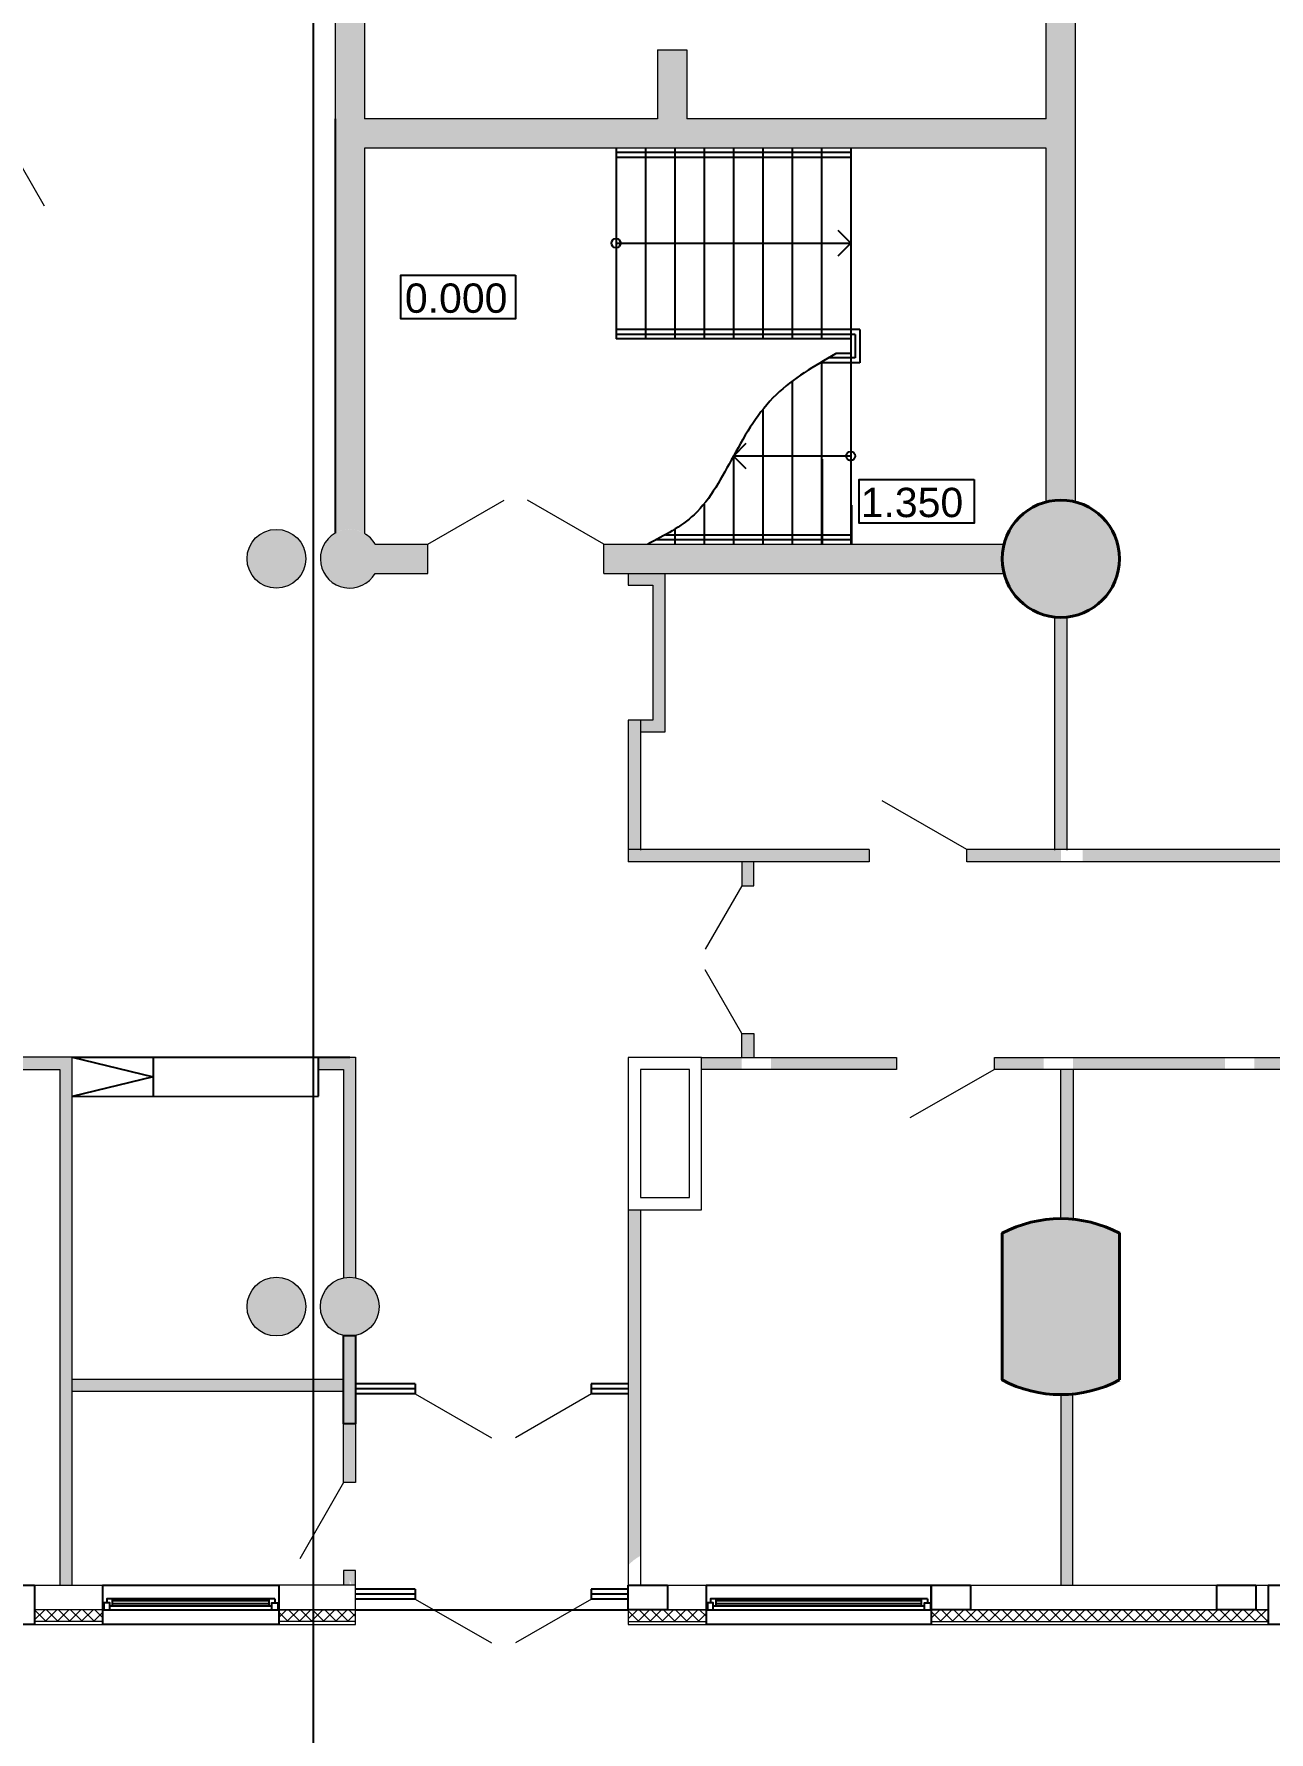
# Model space of a CAD drawing. Header units: millimetres. Extents: x 72919 to 485785, y -53256 to 338519.
# Drawn here: x 326080 to 338715, y 33424 to 50792 of the extents above; entities that cross this region are included whole.
import ezdxf

# ---------------------------------------------------------------- set-up
doc = ezdxf.new("R2010")
doc.units = ezdxf.units.MM
doc.layers.add('1', color=7, linetype='Continuous')
for name, color, linetype, lineweight in [('door', 177, 'Continuous', 9), ('gr', 251, 'Continuous', 40), ('stairs', 4, 'Continuous', 5), ('wall', 5, 'Continuous', 40)]:
    doc.layers.add(name, color=color, linetype=linetype, lineweight=lineweight)
doc.styles.add('Arial Cyr', font='arial.ttf', dxfattribs={"width": 0.95})

# ---------------------------------------------------------------- blocks, each defined once
blk = doc.blocks.new('Пилон 1')
at = {"layer": 'wall', "lineweight": 9, "ltscale": 400, "true_color": 0x000000}
h = blk.add_hatch(color=18, dxfattribs=at)
h.dxf.hatch_style = 1
edge = h.paths.add_edge_path()
edge.add_line((600, -750), (600, 750))
edge.add_arc((0, -375), 1275, 61.9275, 118.0725)
edge.add_line((-600, 750), (-600, -750))
edge.add_arc((0, 375), 1275, 241.9275, 298.0725)
at = {"layer": 'wall', "color": 0, "ltscale": 400}
blk.add_lwpolyline([(600, -750), (600, 750, 0.25), (-600, 750), (-600, -750, 0.25), (600, -750)], format="xyb", dxfattribs=at)
blk = doc.blocks.new('Колонна ∅1200')
at = {"lineweight": 9, "ltscale": 400, "true_color": 0x000000}
h = blk.add_hatch(color=18, dxfattribs=at)
h.dxf.hatch_style = 1
edge = h.paths.add_edge_path()
edge.add_arc((0, 0), 600, 0, 360)
at = {"color": 18, "ltscale": 400, "true_color": 0x000000}
blk.add_circle((0, 0), 600, dxfattribs=at)
blk = doc.blocks.new('Откосы  по обваловке')
at = {"layer": 'gr', "lineweight": 18, "flags": 128}
for points in [[(35017.742, 32709.214, -0.148371), (34979.752, 32754.384, 0.043792), (34960.927, 32789.49, 0.043792)], [(35016.978, 32708.041, -0.148371), (34978.465, 32753.833, 0.044237), (34959.536, 32789.059, 0.043998)]]:
    blk.add_lwpolyline(points, format="xyb", dxfattribs=at)

msp = doc.modelspace()

# ---------------------------------------------------------------- hatches: boundary and pattern name
at = {"ltscale": 500, "true_color": 0x000000}
h = msp.add_hatch(color=18, dxfattribs=at)
h.dxf.hatch_style = 1
edge = h.paths.add_edge_path()
edge.add_line((334585.43351, 52924.90421), (334585.43351, 53224.90421))
edge.add_line((334585.43351, 53224.90421), (329570.24141, 53224.90421))
edge.add_arc((329310.43379, 53074.90421), 300, -29.999999999, 30, ccw=False)
edge.add_line((329570.24141, 52924.90421), (332460.43379, 52924.90421))
edge.add_line((332460.43379, 52924.90421), (332460.43379, 52524.90421))
edge.add_line((332460.43379, 52524.90421), (329460.43379, 52524.90421))
edge.add_line((329460.43379, 52524.90421), (329460.43379, 52815.09659))
edge.add_arc((329310.43379, 53074.90421), 300, 240, 300, ccw=False)
edge.add_line((329160.43379, 52815.09659), (329160.43379, 45684.71183))
edge.add_arc((329310.43379, 45424.90421), 300, 60, 120, ccw=False)
edge.add_line((329460.43379, 45684.71183), (329460.43379, 49624.90421))
edge.add_line((329460.43379, 49624.90421), (336435.43379, 49624.90421))
edge.add_line((336435.43379, 49624.90421), (336435.43379, 46005.85171))
edge.add_arc((336585.43379, 45424.90421), 600, 75.522487814, 104.477512186, ccw=False)
edge.add_line((336735.43379, 46005.85171), (336735.43379, 52815.09659))
edge.add_arc((336585.43379, 53074.90421), 300, 240, 300, ccw=False)
edge.add_line((336435.43379, 52815.09659), (336435.43379, 49924.90421))
edge.add_line((336435.43379, 49924.90421), (332760.43379, 49924.90421))
edge.add_line((332760.43379, 49924.90421), (332760.43379, 50629.90421))
edge.add_line((332760.43379, 50629.90421), (332460.43379, 50629.90421))
edge.add_line((332460.43379, 50629.90421), (332460.43379, 49924.90421))
edge.add_line((332460.43379, 49924.90421), (329460.43379, 49924.90421))
edge.add_line((329460.43379, 49924.90421), (329460.43379, 52324.90421))
edge.add_line((329460.43379, 52324.90421), (332460.43379, 52324.90421))
edge.add_line((332460.43379, 52324.90421), (332460.43379, 52009.90421))
edge.add_line((332460.43379, 52009.90421), (332760.43379, 52009.90421))
edge.add_line((332760.43379, 52009.90421), (332760.43379, 52924.90421))
edge.add_line((332760.43379, 52924.90421), (334585.43351, 52924.90421))
h = msp.add_hatch(color=18, dxfattribs=at)
h.dxf.hatch_style = 1
edge = h.paths.add_edge_path()
edge.add_arc((328560.43379, 45424.99944), 300, 0, 360)
h = msp.add_hatch(color=18, dxfattribs=at)
h.dxf.hatch_style = 1
h.paths.add_polyline_path([(329610.43379, 45424.90421, 1), (329010.43379, 45424.90421, 1)])
h = msp.add_hatch(color=18, dxfattribs=at)
h.dxf.hatch_style = 1
h.paths.add_polyline_path([(332535.43379, 45274.90421), (332160.43379, 45274.90421), (332160.43379, 45154.90421), (332410.43379, 45154.90421), (332410.43379, 43774.80534), (332285.43379, 43774.80534), (332285.43379, 43649.80534), (332535.43379, 43649.80534)])
h.paths.add_polyline_path([(332285.43379, 43469.6239, -0.0555732891), (332160.43379, 43476.45775), (332160.43379, 42449.7893), (332285.43379, 42449.78949)])
h.paths.add_polyline_path([(332285.43379, 43774.80534), (332160.43379, 43774.80534), (332160.43379, 43476.45775, 0.0555732891), (332285.43379, 43469.6239)])
h.paths.add_polyline_path([(334625.21436, 42449.79306), (332160.43379, 42449.7893), (332160.43379, 42324.7893), (334625.21434, 42324.79306)])
h.paths.add_polyline_path([(333445.43379, 42324.79126), (333320.43379, 42324.79107), (333320.43379, 42079.79098), (333445.43379, 42079.79117)])
h.paths.add_polyline_path([(336585.43379, 42449.79605), (335625.21436, 42449.79458), (335625.21434, 42324.79458), (336585.43379, 42324.79605)])
h.paths.add_polyline_path([(338225.702, 42449.79855), (336820.2147, 42449.79641), (336820.21233, 42324.79641), (338225.69964, 42324.79855)], flags=17)
h.paths.add_polyline_path([(338845.21432, 42449.79949), (336810.43379, 42449.79639), (336810.43379, 42324.79639), (338845.2143, 42324.79949)])
h.paths.add_polyline_path([(341387.67191, 42449.80337), (339845.21432, 42449.80101), (339845.2143, 42324.80101), (341387.6731, 42324.80337)])
h = msp.add_hatch(color=18, dxfattribs=at)
h.dxf.hatch_style = 1
h.paths.add_polyline_path([(336820.21469, 42449.72765), (338225.69964, 42449.72765), (338225.69964, 42324.79855), (336820.21469, 42324.79855)])
h.paths.add_polyline_path([(336520.2147, 42449.8343), (336645.215, 42449.8343), (336645.215, 44827.8898), (336520.2147, 44827.8898)])
h = msp.add_hatch(color=18, dxfattribs=at)
h.dxf.hatch_style = 1
h.paths.add_polyline_path([(333320.43379, 40324.7893), (333320.43379, 40324.79107), (332910.43379, 40324.79107), (332910.43379, 40199.79107), (333320.43142, 40199.79107)])
h.paths.add_polyline_path([(334905.43379, 40324.79107), (333620.43379, 40324.79107), (333620.43142, 40199.79107), (334905.43379, 40199.79107)])
h.paths.add_polyline_path([(333445.43379, 40569.79107), (333320.43379, 40569.79107), (333320.43379, 40324.79107), (333445.43379, 40324.79107)])
h.paths.add_polyline_path([(336410.39051, 40324.79107), (335905.43379, 40324.79107), (335905.43379, 40199.79107), (336410.38814, 40199.79107)])
h.paths.add_polyline_path([(338265.59578, 40324.79107), (336810.43379, 40324.79107), (336810.43379, 40199.79107), (338265.59342, 40199.79107)])
h.paths.add_polyline_path([(336810.43379, 40324.79107), (336710.39051, 40324.79107), (336710.38814, 40199.79107), (336810.43379, 40199.79107)])
edge = h.paths.add_edge_path()
edge.add_line((336710.38814, 40199.79107), (336585.43379, 40199.79107))
edge.add_line((336585.43379, 40199.79107), (336585.43379, 38674.99944))
edge.add_arc((336585.43379, 37399.99944), 1275, 84.375790154, 90, ccw=False)
edge.add_line((336710.38814, 38668.86169), (336710.38814, 40199.79107))
h.paths.add_polyline_path([(336705.38814, 36901.63927), (336585.43379, 36901.63927), (336585.43379, 34924.99944), (336705.38814, 34924.99944)])
h.paths.add_polyline_path([(336705.38814, 36283.9437), (336705.38814, 36799.12106)])
h.paths.add_polyline_path([(336585.43228, 35254.05862), (336585.43228, 35769.23598)])
h = msp.add_hatch(color=18, dxfattribs=at)
h.dxf.hatch_style = 1
h.paths.add_polyline_path([(326470.20504, 40325.50981), (326470.20385, 40325.50981), (323565.19835, 40325.50981), (323565.19835, 40200.50981), (326345.20504, 40200.50981), (326345.20504, 37774.99944), (326470.20504, 37774.99944)])
h.paths.add_polyline_path([(326470.20504, 37774.99944), (326345.20504, 37774.99944), (326345.20504, 36550.35536), (326470.20504, 36506.28072), (326470.20504, 37031.03058)])
h.paths.add_polyline_path([(326470.20504, 36506.28072), (326345.20504, 36550.35536), (326345.20504, 34924.99944), (326470.20504, 34924.99944)])
h.paths.add_polyline_path([(328560.43379, 37031.03058), (326470.20504, 37031.03058), (326470.20504, 36906.03058), (328560.43379, 36906.03058)])
h.paths.add_polyline_path([(328935.43379, 37031.03058), (328560.43379, 37031.03058), (328560.43379, 36906.03058), (328935.43379, 36906.03058)])
h.paths.add_polyline_path([(329245.43379, 37031.03058), (328935.43379, 37031.03058), (328935.43379, 36906.03058), (329245.43379, 36906.03058)])
h = msp.add_hatch(color=18, dxfattribs=at)
h.dxf.hatch_style = 1
h.paths.add_polyline_path([(329310.43379, 34977.91796, 0.0703361474), (329246.57969, 35074.91956), (329245.43379, 35074.91956), (329245.43379, 34924.99944), (329310.43379, 34924.99944)])
h.paths.add_polyline_path([(329370.43379, 35074.91956), (329310.43379, 35074.91956), (329310.43379, 34977.91796, -0.0342902541), (329331.15267, 34924.99944), (329370.43379, 34924.99944)])
h.paths.add_polyline_path([(329310.43379, 35074.91956), (329246.57969, 35074.91956, -0.0703361474), (329310.43379, 34977.91796)], flags=17)
h.paths.add_polyline_path([(329370.43379, 36575.67294), (329310.43379, 36575.67294), (329310.43379, 35974.91956), (329370.43379, 35974.91956)])
h.paths.add_polyline_path([(329310.43379, 36575.67294), (329245.43379, 36575.67294), (329245.43379, 35974.91956), (329310.43379, 35974.91956)])
h.paths.add_polyline_path([(329370.36523, 37481.04669, -0.050323592), (329310.43379, 37474.99944), (329310.43379, 36575.67294), (329370.36523, 36575.67294)])
h.paths.add_polyline_path([(329310.43379, 37474.99944, -0.0503820445), (329250.43379, 37481.06067), (329245.43379, 37481.06067), (329245.43379, 36575.67294), (329310.43379, 36575.67294)])
h.paths.add_polyline_path([(329370.51766, 39948.34099), (329370.47399, 40325.84534), (329310.43379, 40325.8384), (329310.43379, 38074.99944, -0.0503833423), (329370.43531, 38068.9379)])
h.paths.add_polyline_path([(329310.43379, 40325.8384), (328990.86276, 40325.80142), (328990.83902, 40200.80142), (329245.43358, 40200.83087), (329245.43531, 38067.87347, -0.0546526991), (329310.43379, 38074.99944)])
h = msp.add_hatch(color=18, dxfattribs=at)
h.dxf.hatch_style = 1
h.paths.add_polyline_path([(338565.59578, 40324.79107), (338565.59342, 40199.79107), (339190.38814, 40199.79107), (339190.38814, 40324.79107)])
h.paths.add_polyline_path([(341554.44198, 40199.79107), (341554.4408, 40324.79107), (340200.38814, 40324.79107), (340200.38814, 40199.79107)])
h = msp.add_hatch(color=18, dxfattribs=at)
h.dxf.hatch_style = 1
h.paths.add_polyline_path([(332285.43379, 37774.99944), (332160.43379, 37774.99944), (332160.43379, 35128.13482, -0.0963476544), (332285.43379, 35225.41991)])
h.paths.add_polyline_path([(332285.43379, 38764.99944), (332160.43379, 38764.99944), (332160.43379, 37774.99944), (332285.43379, 37774.99944)])
h = msp.add_hatch(color=18, dxfattribs=at)
h.dxf.hatch_style = 1
edge = h.paths.add_edge_path()
edge.add_arc((328560.43379, 37774.99944), 300, 0, 360)
h = msp.add_hatch(color=18, dxfattribs=at)
h.dxf.hatch_style = 1
edge = h.paths.add_edge_path()
edge.add_arc((329310.43379, 37774.99944), 300, 0, 360)
at = {"layer": '1', "ltscale": 500, "true_color": 0x000000}
h = msp.add_hatch(color=18, dxfattribs=at)
h.dxf.hatch_style = 1
edge = h.paths.add_edge_path()
edge.add_line((330110.43379, 45274.90421), (330110.43379, 45574.90421))
edge.add_line((329570.24141, 45274.90421), (330110.43379, 45274.90421))
edge.add_line((329570.24141, 45574.90421), (330110.43379, 45574.90421))
h = msp.add_hatch(color=18, dxfattribs=at)
h.dxf.hatch_style = 1
edge = h.paths.add_edge_path()
edge.add_line((331910.43379, 45274.90421), (331910.43379, 45574.90421))
edge.add_line((331910.43379, 45274.90421), (336004.48628, 45274.90421))
edge.add_line((331910.43379, 45574.90421), (336004.48628, 45574.90421))
h = msp.add_hatch(color=18, dxfattribs=at)
h.dxf.hatch_style = 1
h.paths.add_polyline_path([(332160.43379, 40319.79107), (332280.43379, 40199.79107), (332785.43379, 40199.79107), (332905.43379, 40319.79107), (332160.43379, 40319.79107)], flags=0)
h = msp.add_hatch(color=18, dxfattribs=at)
h.dxf.hatch_style = 1
h.paths.add_polyline_path([(332165.43379, 38769.99944), (332285.43379, 38889.99944), (332285.43379, 40204.79107), (332165.43379, 40324.79107), (332165.43379, 38769.99944)], flags=0)
h = msp.add_hatch(color=18, dxfattribs=at)
h.dxf.hatch_style = 1
h.paths.add_polyline_path([(332905.43379, 40324.79107), (332785.43379, 40204.79107), (332785.43379, 38889.99944), (332905.43379, 38769.99944), (332905.43379, 40324.79107)], flags=0)
h = msp.add_hatch(color=18, dxfattribs=at)
h.dxf.hatch_style = 1
h.paths.add_polyline_path([(332905.43379, 38769.99944), (332785.43379, 38889.99944), (332280.43379, 38889.99944), (332160.43379, 38769.99944), (332905.43379, 38769.99944)], flags=0)
h = msp.add_hatch(color=18, dxfattribs=at)
h.dxf.hatch_style = 1
h.paths.add_polyline_path([(326085.43379, 34924.99944), (326085.43379, 34674.99944), (326785.43379, 34674.99944), (326785.43379, 34924.99944), (326085.43379, 34924.99944)], flags=0)
h = msp.add_hatch(color=18, dxfattribs=at)
h.dxf.hatch_style = 1
h.paths.add_polyline_path([(328585.43379, 34924.99944), (328585.43379, 34674.99944), (329370.43379, 34674.99944), (329370.43379, 34924.99944), (328585.43379, 34924.99944)], flags=0)
h = msp.add_hatch(color=18, dxfattribs=at)
h.dxf.hatch_style = 1
h.paths.add_polyline_path([(332160.43379, 34924.99944), (332960.43379, 34924.99944), (332960.43379, 34674.99944), (332160.43379, 34674.99944)], flags=0)
h = msp.add_hatch(color=18, dxfattribs=at)
h.dxf.hatch_style = 1
h.paths.add_polyline_path([(335260.43379, 34924.99944), (338710.43379, 34924.99944), (338710.43379, 34674.99944), (335260.43379, 34674.99944)], flags=0)

# ---------------------------------------------------------------- linework, layer by layer
at = {"color": 18, "ltscale": 500, "true_color": 0x000000}
for p, q in [((329160.43379, 49924.90421), (329160.43379, 45684.71183)), ((334435.43379, 49579.90421), (332035.43379, 49579.90421)), ((334435.43379, 49529.90421), (332035.43379, 49529.90421)), ((334435.43379, 49624.90421), (334435.43379, 45574.90421)), ((332035.43379, 48652.40421), (334435.43379, 48652.40571)), ((334135.43379, 47435.80435), (334135.43379, 45574.90421)), ((333835.43379, 47239.7238), (333835.43379, 45574.90421)), ((333535.43379, 46948.64298), (333535.43379, 45574.90421)), ((334435.43379, 46474.90421), (333235.43304, 46474.90346)), ((333235.43379, 46474.90421), (333235.43379, 45574.90421)), ((332935.43379, 45983.24023), (332935.43379, 45574.90421)), ((332635.43379, 45729.87106), (332635.43379, 45574.90421)), ((332447.24857, 45619.90421), (334435.43379, 45619.90421)), ((332539.96958, 45669.90421), (334435.43379, 45669.90421)), ((326470.20385, 40325.50981), (329312.43379, 40325.83863)), ((326470.20504, 40325.50981), (327298.72754, 40125.77901)), ((327298.66255, 40325.779), (327298.79252, 39925.77902)), ((327298.72754, 40125.77901), (326470.33382, 39925.50983)), ((326470.33382, 39925.50983), (328990.78694, 39926.62155)), ((332160.43379, 34674.99944), (332160.43379, 34924.99944)), ((332160.43379, 34924.99944), (332560.43379, 34924.99944)), ((332560.43379, 34924.99944), (332560.43379, 34674.99944)), ((335260.43379, 34674.99944), (335260.43379, 34924.99944)), ((335260.43379, 34924.99944), (335660.43379, 34924.99944)), ((335660.43379, 34924.99944), (335660.43379, 34674.99944)), ((338180.43379, 34674.99944), (338180.43379, 34924.99944)), ((338180.43379, 34924.99944), (338580.43379, 34924.99944)), ((338580.43379, 34924.99944), (338580.43379, 34674.99944)), ((328485.43379, 34764.99944), (326885.43379, 34764.99944)), ((335160.43379, 34764.99944), (333060.43379, 34764.99944)), ((326795.43379, 34674.99944), (328575.43379, 34674.99944)), ((326855.43379, 34714.99944), (328515.43379, 34714.99944)), ((328485.43379, 34734.99944), (326885.43379, 34734.99944)), ((332560.43379, 34674.99944), (332160.43379, 34674.99944)), ((332970.43379, 34674.99944), (335250.43379, 34674.99944)), ((333030.43379, 34714.99944), (335190.43379, 34714.99944)), ((335160.43379, 34734.99944), (333060.43379, 34734.99944)), ((335660.43379, 34674.99944), (335260.43379, 34674.99944)), ((338580.43379, 34674.99944), (338180.43379, 34674.99944))]:
    msp.add_line(p, q, dxfattribs=at)
for points in [[(415650.43379, 180914.99944, 0.4142135624), (336810.43379, 259754.99944), (221610.43379, 259754.99944, 0.4142135624), (142770.43379, 180914.99944), (142770.43379, 104414.99944, 0.4142135624), (221610.43379, 25574.99944), (336810.43379, 25574.99944, 0.4142135624), (415650.43379, 104414.99944)], [(414950.43379, 180914.99944, 0.4142135624), (336810.43379, 259054.99944), (221610.43379, 259054.99944, 0.4142135624), (143470.43379, 180914.99944), (143470.43379, 104414.99944, 0.4142135624), (221610.43379, 26274.99944), (336810.43379, 26274.99944, 0.4142135624), (414950.43379, 104414.99944)]]:
    msp.add_lwpolyline(points, format="xyb", close=True, dxfattribs=at)
for points in [[(328935.43379, 98177.18863), (328935.43379, 24530.8122)], [(328935.43379, 98177.18863), (328935.43379, 24530.8122)], [(332035.43379, 49624.90421), (332035.43379, 47674.90421)], [(332335.43379, 49624.90421), (332335.43379, 47674.90421)], [(332635.43379, 49624.90421), (332635.43379, 47674.90421)], [(332935.43379, 49624.90421), (332935.43379, 47674.90421)], [(333235.43379, 49624.90421), (333235.43379, 47674.90421)], [(333535.43379, 49624.90421), (333535.43379, 47674.90421)], [(333835.43379, 49624.90421), (333835.43379, 47674.90421)], [(334135.43379, 49624.90421), (334135.43379, 47674.90421)], [(334307.01251, 48523.98465), (334435.43379, 48652.40609), (334307.01235, 48780.82736)], [(331006.3611, 48326.08225), (331006.3611, 47878.02513), (329832.56776, 47878.02513), (329832.56776, 48326.08225), (331006.3611, 48326.08225)], [(334530.43379, 47769.90421), (332035.43379, 47769.90421)], [(334530.43379, 47769.90421), (334530.43379, 47429.90421)], [(334480.43379, 47719.90421), (332035.43379, 47719.90421)], [(334435.43379, 47674.90421), (332035.43379, 47674.90421)], [(334480.43379, 47719.90421), (334480.43379, 47479.90421)], [(334530.43379, 47429.90421), (334125.35974, 47429.90421)], [(334480.43379, 47479.90421), (334210.92561, 47479.90421)], [(334435.43379, 47524.90421), (334289.14072, 47524.90421)], [(333363.85393, 46603.32377), (333235.43266, 46474.90234), (333363.85409, 46346.48107)], [(335697.51568, 46236.08225), (335697.51568, 45788.02513), (334523.72234, 45788.02513), (334523.72234, 46236.08225), (335697.51568, 46236.08225)], [(328990.78694, 39926.62155), (328990.86276, 40325.80142)], [(328990.78694, 39926.62155), (328990.90621, 39950.2567)], [(329980.43433, 36984.67294), (329377.35641, 36984.67294)], [(329980.43433, 36934.67294), (329377.35641, 36934.67294)], [(329980.43433, 36884.67294), (329377.35641, 36884.67294)], [(329980.43433, 36984.67294), (329980.43433, 36884.67294)], [(332160.43379, 36984.67294), (331780.43433, 36984.67294)], [(331780.43433, 36984.67294), (331780.43433, 36884.67294)], [(332160.43379, 36934.67294), (331780.43433, 36934.67294)], [(332160.43379, 36884.67294), (331780.43433, 36884.67294)], [(326855.43379, 34674.99944), (326855.43379, 34744.99944), (326795.43379, 34744.99944), (326795.43379, 34674.99944)], [(328545.43379, 34784.99944), (326825.43379, 34784.99944), (326825.43379, 34744.99944)], [(326885.43379, 34714.99944), (326885.43379, 34784.99944)], [(328485.43379, 34714.99944), (328485.43379, 34784.99944)], [(328515.43379, 34674.99944), (328515.43379, 34744.99944), (328575.43379, 34744.99944), (328575.43379, 34674.99944)], [(328545.43379, 34784.99944), (328545.43379, 34744.99944)], [(329980.43433, 34884.67294), (329370.43531, 34884.67294)], [(329980.43433, 34834.67294), (329370.43531, 34834.67294)], [(329980.43433, 34784.67294), (329370.43531, 34784.67294)], [(329980.43433, 34884.67294), (329980.43433, 34784.67294)], [(332160.43379, 34884.67294), (331780.43433, 34884.67294)], [(331780.43433, 34884.67294), (331780.43433, 34784.67294)], [(332160.43379, 34834.67294), (331780.43433, 34834.67294)], [(332160.43379, 34784.67294), (331780.43433, 34784.67294)], [(333030.43379, 34674.99944), (333030.43379, 34744.99944), (332970.43379, 34744.99944), (332970.43379, 34674.99944)], [(335220.43379, 34784.99944), (333000.43379, 34784.99944), (333000.43379, 34744.99944)], [(333060.43379, 34714.99944), (333060.43379, 34784.99944)], [(335160.43379, 34714.99944), (335160.43379, 34784.99944)], [(335190.43379, 34674.99944), (335190.43379, 34744.99944), (335250.43379, 34744.99944), (335250.43379, 34674.99944)], [(335220.43379, 34784.99944), (335220.43379, 34744.99944)], [(329370.43531, 34674.99944), (332160.43379, 34674.99944)]]:
    msp.add_lwpolyline(points, dxfattribs=at)
msp.add_lwpolyline([(388829.97432, 46106.96395, -0.1815982494), (337583.92781, 26278.82788, -0.1815982494)], format="xyb", dxfattribs=at)
for points in [[(329370.36523, 36575.67294), (329245.43379, 36575.67294), (329245.43379, 37481.06067), (329370.36523, 37481.06067)], [(326085.43379, 34924.99944), (326085.43379, 34524.99944), (324285.43379, 34524.99944), (324285.43379, 34924.99944)], [(328585.43379, 34924.99944), (328585.43379, 34524.99944), (326785.43379, 34524.99944), (326785.43379, 34924.99944)], [(335260.43379, 34924.99944), (335260.43379, 34524.99944), (332960.43379, 34524.99944), (332960.43379, 34924.99944)], [(341010.43379, 34924.99944), (341010.43379, 34524.99944), (338710.43379, 34524.99944), (338710.43379, 34924.99944)]]:
    msp.add_lwpolyline(points, close=True, dxfattribs=at)
for centre in [(332035.43379, 48652.40421), (334435.43379, 46474.90421)]:
    msp.add_circle(centre, 47.15975, dxfattribs=at)
for radius, end in [(102337.92422, 308.8370100426), (102737.92422, 309.0567714496)]:
    msp.add_arc((328425.38084, 120371.15253), radius, 275.0791304377, end, dxfattribs=at)
msp.add_open_spline([(334289.14072, 47524.90421), (334286.23841, 47523.23754), (334283.3361, 47521.57088), (334280.43379, 47519.90421), (334063.76268, 47395.47973), (333621.73939, 47141.64562), (333235.35619, 46494.48568), (332919.39024, 45862.84416), (332530.43476, 45662.47825), (332360.43379, 45574.90421)], degree=3, knots=[-9.8613790165, -9.8613790165, -9.8613790165, -9.8613790165, 0, 0, 0, 736.1981615021, 1501.8926358691, 2223.837016862, 2784.3701225209, 2784.3701225209, 2784.3701225209, 2784.3701225209], dxfattribs=at)
at = {"layer": 'door', "linetype": 'ByBlock', "ltscale": 100}
msp.add_line((325685.43379, 49899.99944), (326185.43379, 49034.97404), dxfattribs=at)
at = {"layer": 'door', "ltscale": 100}
for p, q in [((330110.43379, 45574.90421), (330889.85665, 46024.90421)), ((331910.43379, 45574.90421), (331131.01092, 46024.90421)), ((335625.21436, 42449.79458), (334759.18902, 42949.7947)), ((333320.4326, 42079.79107), (332945.43359, 41430.27145)), ((333320.43379, 40569.79107), (332945.43379, 41219.31012)), ((335905.43379, 40199.79107), (335039.40838, 39704.79107)), ((329980.43433, 36884.67294), (330759.85719, 36434.67294)), ((331785.43433, 36884.67294), (331006.01147, 36434.67294)), ((329245.43379, 35974.91956), (328800.43379, 35195.4967)), ((329980.43433, 34784.67294), (330759.85719, 34334.67294)), ((331785.43433, 34784.67294), (331006.01147, 34334.67294))]:
    msp.add_line(p, q, dxfattribs=at)
at = {"layer": 'stairs', "color": 4, "lineweight": 18}
for p, q in [((334147.85068, 46442.27303), (334147.85062, 45574.23873)), ((334447.85065, 45974.28534), (334447.85062, 45574.23871))]:
    msp.add_line(p, q, dxfattribs=at)
at = {"layer": 'wall', "color": 18, "lineweight": 18, "ltscale": 0.007407, "true_color": 0x000000}
for p, q in [((329160.43379, 52815.09659), (329160.43379, 45684.71183)), ((336735.43379, 46005.85171), (336735.43379, 52815.09659)), ((329460.43379, 52324.90421), (329460.43379, 49924.90421)), ((332460.43379, 50629.90421), (332460.43379, 49924.90421)), ((332460.43379, 50629.90421), (332760.43379, 50629.90421)), ((332760.43379, 50629.90421), (332760.43379, 49924.90421)), ((332460.43379, 49924.90421), (329460.43379, 49924.90421)), ((336435.43379, 49924.90421), (332760.43379, 49924.90421)), ((336435.43379, 49624.90421), (329460.43379, 49624.90421)), ((329460.43379, 49624.90421), (329460.43379, 45684.71183)), ((336435.43379, 46005.85171), (336435.43379, 49624.90421)), ((329570.24141, 45574.90421), (330110.43379, 45574.90421)), ((331910.43379, 45574.90421), (336004.48628, 45574.90421)), ((329570.24141, 45274.90421), (330110.43379, 45274.90421)), ((331910.43379, 45274.90421), (336004.48628, 45274.90421)), ((332285.43379, 43774.80534), (332285.43379, 42444.78949)), ((334625.21415, 42449.79306), (332160.43359, 42449.7893)), ((334625.21436, 42449.79949), (334625.21434, 42324.79306)), ((338845.21411, 42449.79949), (335625.21415, 42449.79458)), ((335625.21434, 42324.79458), (335625.21436, 42449.79949)), ((334625.21434, 42324.79306), (332160.43379, 42324.7893)), ((333320.43379, 42324.79107), (333320.43379, 42079.79098)), ((333445.43379, 42079.79116), (333445.43379, 42324.79107)), ((338845.2143, 42324.79949), (335625.21434, 42324.79458)), ((333320.43379, 42079.79098), (333445.43379, 42079.79117)), ((333320.43379, 40569.79107), (333445.43379, 40569.79107)), ((333320.43379, 40324.79107), (333320.43379, 40569.79107)), ((333445.43379, 40569.79107), (333445.43379, 40324.79107)), ((326470.20504, 40325.50981), (323565.19835, 40325.50981)), ((326470.20504, 37031.03058), (326470.20504, 40325.50981)), ((328990.47905, 40325.80138), (329370.47399, 40325.84534)), ((328990.49351, 40200.80138), (328990.47905, 40325.80138)), ((329370.47399, 40325.84534), (329370.51766, 39948.34099)), ((332910.43379, 40324.79044), (332160.43379, 40324.7893)), ((332160.43379, 40324.7893), (332160.43379, 38764.99944)), ((332910.43379, 40324.79107), (334905.43379, 40324.79107)), ((332910.43379, 38764.99944), (332910.43379, 40324.79044)), ((334905.43379, 40324.79107), (334905.43379, 40199.79107)), ((335905.43379, 40199.79107), (335905.43379, 40324.79107)), ((335905.43379, 40324.79107), (339190.38814, 40324.79107)), ((323565.19835, 40200.50981), (326345.20504, 40200.50981)), ((326345.20504, 40200.50981), (326345.20504, 34924.99944)), ((332785.43379, 40199.79107), (332285.43379, 40199.79107)), ((332285.43379, 40199.79107), (332285.43379, 38889.99944)), ((332785.43379, 38889.99944), (332785.43379, 40199.79107)), ((334905.43379, 40199.79107), (332910.43379, 40199.79107)), ((339190.38814, 40199.79107), (335905.43379, 40199.79107)), ((336585.43254, 38674.99944), (336585.43265, 40199.79107)), ((336710.38814, 40199.79107), (336710.38814, 38669.34414)), ((332160.43379, 38764.99944), (332910.43379, 38764.99944)), ((332160.43379, 38764.99944), (332160.43379, 34924.99944)), ((332285.43379, 38889.99944), (332785.43379, 38889.99944)), ((329245.43379, 35974.91956), (329245.43379, 37481.06067)), ((329370.43379, 37481.06067), (329370.43379, 35974.91956)), ((326470.20504, 34924.99944), (326470.20504, 37031.03058)), ((329250.43531, 37031.03058), (326470.20504, 37031.03058)), ((329250.43531, 36906.03058), (326470.20504, 36906.03058)), ((336585.43242, 36874.99944), (336585.43228, 34924.99944)), ((336705.38814, 36880.65475), (336705.38814, 34924.99944)), ((329370.43379, 35974.91956), (329245.43379, 35974.91956)), ((329370.43379, 34924.99944), (328585.43379, 34924.99944)), ((328585.43379, 34674.99944), (328585.43379, 34924.99944)), ((329370.43379, 35074.91956), (329245.43379, 35074.91956)), ((329245.43379, 35074.91956), (329245.43379, 34924.99944)), ((329370.43379, 34674.99944), (329370.43379, 34924.99944)), ((332960.43379, 34674.99944), (332960.43379, 34924.99944)), ((335260.43379, 34674.99944), (335260.43379, 34924.99944)), ((338710.43379, 34674.99944), (338710.43379, 34924.99944)), ((328585.43379, 34674.99944), (329370.43379, 34674.99944)), ((332160.43379, 34674.99944), (332960.43379, 34674.99944)), ((335260.43379, 34674.99944), (338710.43379, 34674.99944))]:
    msp.add_line(p, q, dxfattribs=at)
at = {"layer": 'wall', "color": 18, "lineweight": 18, "ltscale": 0.007407, "true_color": 0x000000, "extrusion": (1, 0, 0)}
for p, q in [((328585.43379, 34674.99944), (328585.43379, 34524.99944)), ((332160.43379, 34674.99944), (332160.43379, 34524.99944)), ((335260.43379, 34674.99944), (335260.43379, 34524.99944))]:
    msp.add_line(p, q, dxfattribs=at)
at = {"layer": 'wall', "color": 18, "lineweight": 18, "ltscale": 0.007407, "true_color": 0x000000}
for points in [[(336435.43379, 49924.90421), (336435.43379, 52815.09659)], [(330110.43379, 45274.90421), (330110.43379, 45574.90421)], [(331910.43379, 45274.90421), (331910.43379, 45574.90421)], [(332160.43379, 45274.90421), (332160.43379, 45154.90421), (332410.43379, 45154.90421), (332410.43379, 43774.80534), (332160.43379, 43774.80534), (332160.43379, 42324.78949)], [(332535.43379, 45274.90421), (332535.43379, 43649.80534), (332285.43379, 43649.80534)], [(336520.21501, 44827.93378), (336520.21469, 42444.79596)], [(336645.215, 44827.8898), (336645.21467, 42445.5098)], [(328990.49351, 40200.80138), (329245.43358, 40200.83087), (329245.43531, 38068.93852)], [(329370.51766, 39948.34099), (329370.43531, 38068.9379)], [(332285.43379, 38764.99944), (332285.43379, 34924.99944)], [(329370.43379, 34924.99944), (329370.43379, 35074.91956)], [(332160.43379, 34924.99944), (332960.43379, 34924.99944)], [(332160.43379, 34924.99944), (332160.43379, 34674.99944)], [(335260.43379, 34924.99944), (338710.43379, 34924.99944)], [(326085.43379, 34674.99944), (326085.43378, 34554.99944)], [(326785.43379, 34674.99944), (326085.43379, 34674.99944)], [(326204.70935, 34554.99944), (326085.43379, 34674.27501)], [(326317.51014, 34554.99944), (326437.51014, 34674.99944)], [(326441.25383, 34554.99944), (326561.25383, 34674.99944)], [(326575.94041, 34554.99944), (326455.94041, 34674.99944)], [(326564.99751, 34554.99944), (326684.99751, 34674.99944)], [(326785.43378, 34592.99344), (326703.42779, 34674.99944)], [(326785.43378, 34554.99944), (326785.43379, 34674.99944)], [(328679.58308, 34554.99944), (328585.43379, 34649.14874)], [(328668.64019, 34554.99944), (328788.64019, 34674.99944)], [(328792.38388, 34554.99944), (328912.38388, 34674.99944)], [(328927.07046, 34554.99944), (328807.07046, 34674.99944)], [(328916.12756, 34554.99944), (329036.12756, 34674.99944)], [(329050.81414, 34554.99944), (328930.81414, 34674.99944)], [(329039.87125, 34554.99944), (329159.87125, 34674.99944)], [(329163.61494, 34554.99944), (329283.61494, 34674.99944)], [(329298.30152, 34554.99944), (329178.30152, 34674.99944)], [(329287.35862, 34554.99944), (329370.43531, 34638.07613)], [(329370.43531, 34606.60934), (329302.0452, 34674.99944)], [(332391.89369, 34554.99944), (332271.89369, 34674.99944)], [(332504.69448, 34554.99944), (332624.69448, 34674.99944)], [(332628.43816, 34554.99944), (332748.43816, 34674.99944)], [(332763.12475, 34554.99944), (332643.12475, 34674.99944)], [(332752.18185, 34554.99944), (332872.18185, 34674.99944)], [(332886.86843, 34554.99944), (332766.86843, 34674.99944)], [(335260.43379, 34588.37764), (335347.05559, 34674.99944)], [(335350.79927, 34554.99944), (335470.79927, 34674.99944)], [(335485.48585, 34554.99944), (335365.48585, 34674.99944)], [(335474.54296, 34554.99944), (335594.54296, 34674.99944)], [(335609.22954, 34554.99944), (335489.22954, 34674.99944)], [(335598.28665, 34554.99944), (335718.28665, 34674.99944)], [(335845.77402, 34554.99944), (335965.77402, 34674.99944)], [(335980.4606, 34554.99944), (335860.4606, 34674.99944)], [(335969.51771, 34554.99944), (336089.51771, 34674.99944)], [(336104.20429, 34554.99944), (335984.20429, 34674.99944)], [(336227.94797, 34554.99944), (336107.94797, 34674.99944)], [(336217.00508, 34554.99944), (336337.00508, 34674.99944)], [(336351.69166, 34554.99944), (336231.69166, 34674.99944)], [(336340.74877, 34554.99944), (336460.74877, 34674.99944)], [(336464.49245, 34554.99944), (336584.49245, 34674.99944)], [(336588.23614, 34554.99944), (336708.23614, 34674.99944)], [(336722.92272, 34554.99944), (336602.92272, 34674.99944)], [(336711.97983, 34554.99944), (336831.97983, 34674.99944)], [(336846.66641, 34554.99944), (336726.66641, 34674.99944)], [(336835.72351, 34554.99944), (336955.72351, 34674.99944)], [(336970.41009, 34554.99944), (336850.41009, 34674.99944)], [(336959.4672, 34554.99944), (337079.4672, 34674.99944)], [(337206.95457, 34554.99944), (337326.95457, 34674.99944)], [(337341.64115, 34554.99944), (337221.64115, 34674.99944)], [(337330.69826, 34554.99944), (337450.69826, 34674.99944)], [(337465.38484, 34554.99944), (337345.38484, 34674.99944)], [(337454.44195, 34554.99944), (337574.44195, 34674.99944)], [(337589.12853, 34554.99944), (337469.12853, 34674.99944)], [(337578.18563, 34554.99944), (337698.18563, 34674.99944)], [(337701.92932, 34554.99944), (337821.92932, 34674.99944)], [(337960.35959, 34554.99944), (337840.35959, 34674.99944)], [(337949.41669, 34554.99944), (338069.41669, 34674.99944)], [(338084.10327, 34554.99944), (337964.10327, 34674.99944)], [(338073.16038, 34554.99944), (338193.16038, 34674.99944)], [(338207.84696, 34554.99944), (338087.84696, 34674.99944)], [(338196.90407, 34554.99944), (338316.90407, 34674.99944)], [(338320.64775, 34554.99944), (338440.64775, 34674.99944)], [(338444.39144, 34554.99944), (338564.39144, 34674.99944)], [(338579.07802, 34554.99944), (338459.07802, 34674.99944)], [(338702.82171, 34554.99944), (338582.82171, 34674.99944)], [(338691.87881, 34554.99944), (338710.43379, 34573.55442)], [(338710.43379, 34671.13105), (338706.56539, 34674.99944)], [(326785.43378, 34554.99944), (326085.43378, 34554.99944)], [(326085.43378, 34554.99944), (326085.43378, 34524.99944)], [(326085.43378, 34524.99944), (326785.43378, 34524.99944)], [(326785.43378, 34524.99944), (326785.43378, 34554.99944)]]:
    msp.add_lwpolyline(points, dxfattribs=at)
msp.add_lwpolyline([(326085.43379, 34674.99944), (326085.43379, 34924.99944), (326785.43379, 34924.99944), (326785.43379, 34674.99944)], close=True, dxfattribs=at)
at = {"layer": 'wall', "color": 18, "lineweight": 18, "ltscale": 0.007407, "true_color": 0x000000, "extrusion": (0.707107, -0.707107, 0)}
for points, elevation in [([(255022.19314, 0), (255170.1043, 0)], 206132.24981), ([(255087.89867, 0), (255257.6043, 0)], 206219.74981), ([(255437.89866, 0), (255574.64263, 0)], 206569.74981), ([(256807.72705, 0), (256920.1043, 0)], 207882.24981), ([(259326.04053, 0), (259457.6043, 0)], 210419.74981), ([(259375.39867, 0), (259545.1043, 0)], 210507.24981), ([(259462.89867, 0), (259632.6043, 0)], 210594.74981), ([(259812.89867, 0), (259932.41138, 0)], 210944.74981), ([(261825.39867, 0), (261995.1043, 0)], 212957.24981), ([(262087.89867, 0), (262257.6043, 0)], 213219.74981), ([(262787.89867, 0), (262957.6043, 0)], 213919.74981), ([(263312.89867, 0), (263482.6043, 0)], 214444.74981), ([(263837.89867, 0), (264007.6043, 0)], 214969.74981)]:
    msp.add_lwpolyline(points, dxfattribs=dict(at, elevation=elevation))
at = {"layer": 'wall', "color": 18, "lineweight": 18, "ltscale": 0.007407, "true_color": 0x000000, "extrusion": (0.707107, 0.707107, 0)}
for points, elevation in [([(-206314.98761, 0), (-206145.28198, 0)], 255183.13647), ([(-210969.02473, 0), (-210870.28198, 0)], 259908.13647), ([(-212964.98761, 0), (-212795.28198, 0)], 261833.13647), ([(-213577.48761, 0), (-213407.78198, 0)], 262445.63647), ([(-214014.98761, 0), (-213845.28198, 0)], 262883.13647), ([(-214452.48761, 0), (-214282.78198, 0)], 263320.63647)]:
    msp.add_lwpolyline(points, dxfattribs=dict(at, elevation=elevation))
at = {"layer": 'wall', "color": 18, "lineweight": 18, "ltscale": 0.007407, "true_color": 0x000000, "extrusion": (-0.707107, -0.707107, 0)}
for points, elevation in [([(206402.48761, 0), (206232.78198, 0)], -255270.63647), ([(206577.48761, 0), (206407.78198, 0)], -255445.63647), ([(208064.98761, 0), (207895.28198, 0)], -256933.13647), ([(208327.48761, 0), (208157.78198, 0)], -257195.63647), ([(210514.98761, 0), (210362.65388, 0)], -259383.13647), ([(210689.98761, 0), (210520.28198, 0)], -259558.13647), ([(210777.48761, 0), (210607.78198, 0)], -259645.63647), ([(212702.48761, 0), (212559.21592, 0)], -261570.63647), ([(213052.48761, 0), (212882.78198, 0)], -261920.63647), ([(213489.98761, 0), (213320.28198, 0)], -262358.13647), ([(213927.48761, 0), (213757.78198, 0)], -262795.63647), ([(214364.98761, 0), (214195.28198, 0)], -263233.13647), ([(214802.48761, 0), (214632.78198, 0)], -263670.63647), ([(214889.98761, 0), (214720.28198, 0)], -263758.13647)]:
    msp.add_lwpolyline(points, dxfattribs=dict(at, elevation=elevation))
at = {"layer": 'wall', "color": 18, "lineweight": 18, "ltscale": 0.007407, "true_color": 0x000000, "extrusion": (-2.96599e-13, -1, 0)}
for points, elevation in [([(329370.43531, 0), (328585.43379, 0)], -34674.99944), ([(329370.43531, 0), (328585.43379, 0)], -34554.99944), ([(328585.43379, 0), (329370.43531, 0)], -34524.99944)]:
    msp.add_lwpolyline(points, dxfattribs=dict(at, elevation=elevation))
at = {"layer": 'wall', "color": 18, "lineweight": 18, "ltscale": 0.007407, "true_color": 0x000000, "extrusion": (1, 0, 0)}
for elevation in [329370.43531, 332960.43379, 338710.43379]:
    msp.add_lwpolyline([(34524.99944, 0), (34674.99944, 0)], dxfattribs=dict(at, elevation=elevation))
at = {"layer": 'wall', "color": 18, "lineweight": 18, "ltscale": 0.007407, "true_color": 0x000000, "extrusion": (2.91038e-13, -1, 0)}
for points, elevation in [([(332960.43379, 0), (332160.43379, 0)], -34674.99944), ([(332160.43379, 0), (332960.43379, 0)], -34554.99944), ([(332160.43379, 0), (332960.43379, 0)], -34524.99944)]:
    msp.add_lwpolyline(points, dxfattribs=dict(at, elevation=elevation))
at = {"layer": 'wall', "color": 18, "lineweight": 18, "ltscale": 0.007407, "true_color": 0x000000, "extrusion": (6.74871e-14, -1, 0)}
for points, elevation in [([(338710.43379, 0), (335260.43379, 0)], -34674.99944), ([(335260.43379, 0), (338710.43379, 0)], -34554.99944), ([(335260.43379, 0), (338710.43379, 0)], -34524.99944)]:
    msp.add_lwpolyline(points, dxfattribs=dict(at, elevation=elevation))
at = {"layer": 'wall', "color": 18, "lineweight": 18, "ltscale": 0.007407, "true_color": 0x000000}
for centre in [(328560.43379, 45424.99944), (328560.43379, 37774.99944), (329310.43379, 37774.99944)]:
    msp.add_circle(centre, 300, dxfattribs=at)
for start, end in [(120, 330.000000015), (29.999999985, 60)]:
    msp.add_arc((329310.43379, 45424.90421), 300, start, end, dxfattribs=at)

# ---------------------------------------------------------------- block references
at = {"layer": 'wall', "color": 18, "lineweight": 18, "ltscale": 0.007407, "true_color": 0x000000, "xscale": 999.9999999999999, "yscale": 999.9999999999999, "zscale": 999.9999999999999, "rotation": 71.89262594900111}
msp.add_blockref('Откосы  по обваловке', (20598007.21244, -43408295.21277), dxfattribs=at)
at = {"layer": 'wall', "color": 18, "lineweight": 18, "ltscale": 0.007407, "true_color": 0x000000}
for name, p in [('Колонна ∅1200', (336585.43379, 45424.99944)), ('Пилон 1', (336585.43379, 37774.99944))]:
    msp.add_blockref(name, p, dxfattribs=at)

# ---------------------------------------------------------------- texts
at = {"color": 18, "ltscale": 500, "true_color": 0x000000, "style": 'Arial Cyr'}
for s, p in [('0.000', (329875.31264, 47940.37234)), ('1.350', (334538.22711, 45850.37234))]:
    msp.add_text(s, height=300, dxfattribs=at).set_placement(p)

doc.saveas('drawing.dxf')
